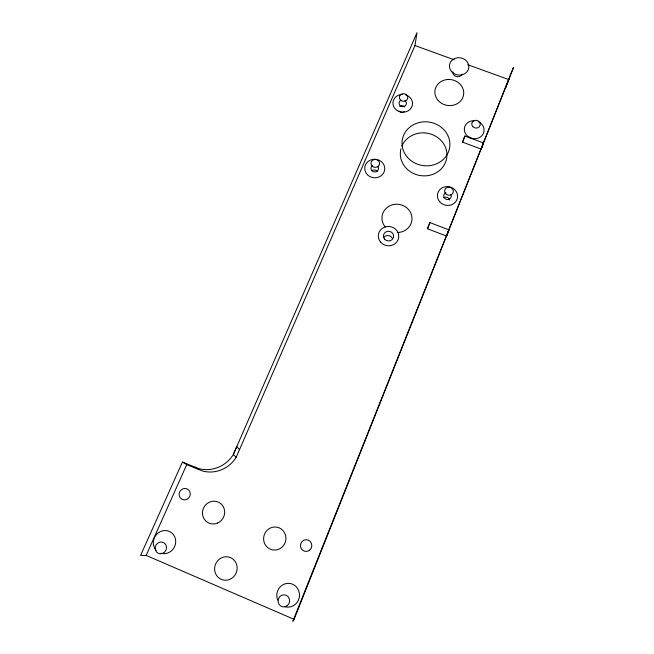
<?xml version="1.0" encoding="UTF-8"?>
<svg xmlns="http://www.w3.org/2000/svg" width="654" height="654" viewBox="0 0 654 654"><rect width="100%" height="100%" fill="white"/><g stroke="black" fill="none" stroke-linecap="round" stroke-linejoin="round"><path stroke-width="0.98" d="M182.433 462.043L186.725 464.626L202.192 470.905A30.125 29.038 -48.2 0 0 236.2 457.293L414.971 45.559L416.974 32.7L233.339 454.505A30.991 29.839 -47.4 0 1 198.334 468.493L182.433 462.043L140.561 555.442L146.169 555.409L294.096 619.338L513.439 67.542L292.837 621.3L294.096 619.338M481.189 149.087L483.576 142.956L464.896 136.032L463.849 138.46L462.55 142.163L481.189 149.087L483.576 142.956M427.438 228.753L429.866 222.581L448.971 229.873L446.559 236.029L427.438 228.753L428.648 226.006M429.866 222.581L429.506 223.733M446.559 236.029L448.971 229.873M464.201 138.149L464.896 136.032M428.959 225.197L429.253 224.428M463.899 138.934L462.55 142.163M146.169 555.409L186.725 464.626M414.971 45.559L454.317 59.825M467.749 64.697L509.016 79.665M195.178 467.103L199.127 469.547M236.2 457.293L233.339 454.505L236.773 446.625L239.536 449.625M462.116 74.074A4.799 4.284 9.5 0 1 456.574 76.608A4.799 4.284 9.5 0 1 452.862 71.891M383.784 237.377A5.052 4.774 7.9 0 1 392.465 238.424M473.079 138.419A3.679 3.344 12.5 0 1 469.637 137.144M443.674 197.851A3.752 3.483 13 0 1 449.731 200.14M404.172 111.581A3.638 3.303 6 0 1 403.363 112.014M402.447 112.243A3.638 3.303 6 0 1 399.054 110.984M399.61 106.349A3.638 3.303 6 0 1 404.72 106.945M371.946 170.71A3.711 3.442 4.5 0 1 377.154 171.332M385.222 226.979A15.05 14.126 8.3 0 1 390.356 205.552A15.05 14.126 8.3 0 1 411.579 215.256A15.05 14.126 8.3 0 1 397.313 232.513M277.746 600.192A11.927 11.339 -81.1 0 1 286.117 583.564A11.927 11.339 -81.1 0 1 299.491 595.688A11.927 11.339 -81.1 0 1 284.964 606.732M156.151 550.267A11.731 11.053 -60.9 0 1 160.312 531.604A11.731 11.053 -60.9 0 1 175.713 541.128A11.731 11.053 -60.9 0 1 161.031 553.284M450.933 194.614A3.801 3.523 12.9 0 1 449.077 199.241A3.801 3.523 12.9 0 1 444.05 197.345A3.801 3.523 12.9 0 1 445.922 192.717M404.9 100.634A3.679 3.335 6 0 1 405.284 105.744A3.679 3.335 6 0 1 399.676 105.098A3.679 3.335 6 0 1 401.245 100.209M377.693 166.353A3.76 3.474 4.5 0 1 377.08 171.234A3.76 3.474 4.5 0 1 371.807 170.612A3.76 3.474 4.5 0 1 372.42 165.732M478.36 121.677A9.933 9.009 12.4 0 1 481.001 136.555A9.933 9.009 12.4 0 1 465.019 132.737A9.933 9.009 12.4 0 1 474.199 120.679M405.823 94.92A9.818 8.894 6 0 1 410.05 109.382A9.818 8.894 6 0 1 393.839 106.896A9.818 8.894 6 0 1 402.463 94.405M446.862 156.952A23.372 21.476 9 0 1 419.778 175.485A23.372 21.476 9 0 1 400.976 148.736M401.883 146.079A23.372 21.476 9 0 1 428.501 133.441A23.372 21.476 9 0 1 446.935 156.028M505.656 87.628L508.73 79.804L505.656 87.628M438.205 100.552A14.486 13.031 9.4 0 0 462.86 97.438A14.486 13.031 9.4 0 0 446.821 79.575A14.486 13.031 9.4 0 0 438.205 100.552M217.52 523.069A11.494 11.004 -61.8 0 0 220.586 503.498A11.494 11.004 -61.8 0 0 202.601 511.183A11.494 11.004 -61.8 0 0 217.52 523.069M281.473 547.643A11.576 11.151 -74.8 0 0 279.176 527.843A11.576 11.151 -74.8 0 0 263.676 540.122A11.576 11.151 -74.8 0 0 281.473 547.643M231.295 578.61A11.813 11.216 -70.1 0 0 231.761 558.271A11.813 11.216 -70.1 0 0 214.61 568.604A11.813 11.216 -70.1 0 0 231.295 578.61M451.726 71.736A9.72 8.665 9.4 0 0 468.264 69.684A9.72 8.665 9.4 0 0 457.481 57.781A9.72 8.665 9.4 0 0 451.726 71.736M384.544 239.07A5.118 4.831 7.9 0 0 393.299 237.933A5.118 4.831 7.9 0 0 387.765 231.312A5.118 4.831 7.9 0 0 384.544 239.07M380.571 242.07A10.235 9.663 7.9 0 0 398.065 239.773A10.235 9.663 7.9 0 0 386.972 226.546A10.235 9.663 7.9 0 0 380.571 242.07M367.425 174.749A10.014 9.279 4.5 0 0 384.323 171.323A10.014 9.279 4.5 0 0 372.494 159.437A10.014 9.279 4.5 0 0 367.425 174.749M439.733 201.8A10.129 9.401 12.9 0 0 456.966 199.56A10.129 9.401 12.9 0 0 445.783 186.66A10.129 9.401 12.9 0 0 439.733 201.8M407.516 157.393A23.985 21.966 8.9 0 0 448.399 152.03A23.985 21.966 8.9 0 0 421.961 122.012A23.985 21.966 8.9 0 0 407.516 157.393M162.789 553.333A5.976 5.616 -61.3 0 0 164.522 543.204A5.976 5.616 -61.3 0 0 155.235 547.177A5.976 5.616 -61.3 0 0 162.789 553.333M186.635 499.427A5.796 5.526 -56.2 0 0 188.27 489.601A5.796 5.526 -56.2 0 0 179.155 493.451A5.796 5.526 -56.2 0 0 186.635 499.427M309.587 550.21A5.886 5.673 -82 0 0 308.336 540.122A5.886 5.673 -82 0 0 300.505 546.376A5.886 5.673 -82 0 0 309.587 550.21M287.319 605.661A6.074 5.763 -80.7 0 0 286.109 595.254A6.074 5.763 -80.7 0 0 278.122 601.705A6.074 5.763 -80.7 0 0 287.319 605.661M372.698 166.574A4.316 3.989 4.5 0 0 379.549 163.901A4.316 3.989 4.5 0 0 373.548 159.723A4.316 3.989 4.5 0 0 372.698 166.574M472.752 126.565A4.276 3.875 12.3 0 0 480.003 125.658A4.276 3.875 12.3 0 0 475.254 120.328A4.276 3.875 12.3 0 0 472.752 126.565M445.783 193.87A4.365 4.038 12.9 0 0 453.132 192.554A4.365 4.038 12.9 0 0 448.023 187.232A4.365 4.038 12.9 0 0 445.783 193.87M401.115 100.52A4.226 3.826 6 0 0 407.794 97.953A4.226 3.826 6 0 0 401.883 93.947A4.226 3.826 6 0 0 401.115 100.52"/></g></svg>
